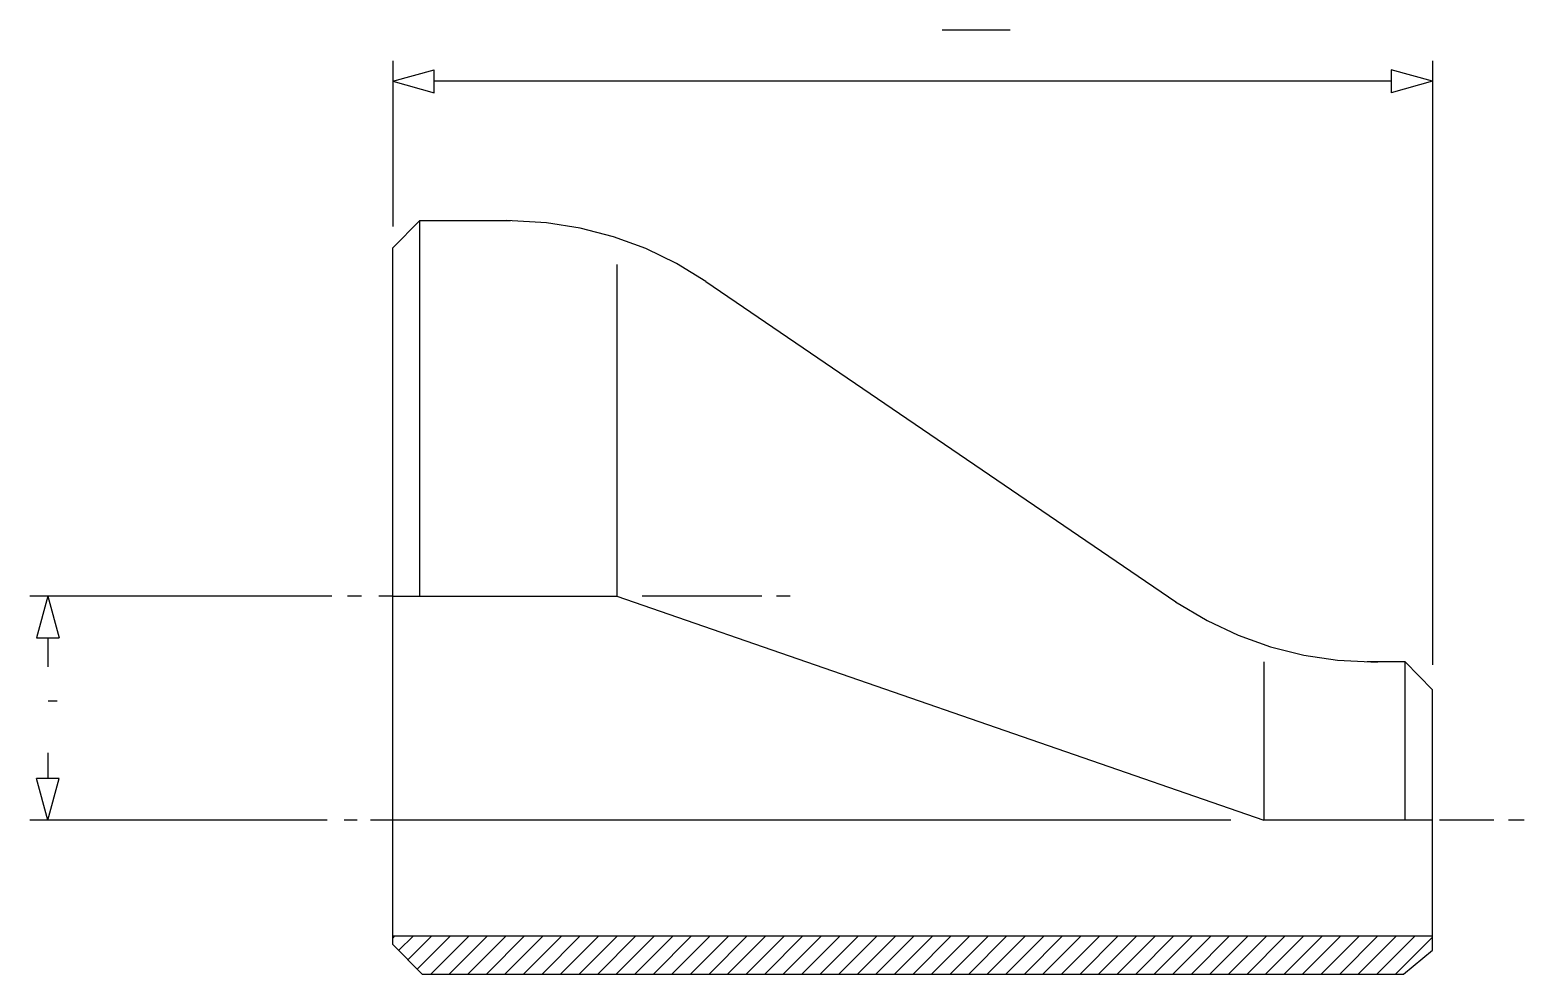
# Model space of a CAD drawing. Extents: x 429 to 1284, y 362 to 902.
import ezdxf

# ---------------------------------------------------------------- set-up
doc = ezdxf.new("R2010")
doc.units = 0
doc.header["$MEASUREMENT"] = 0
doc.layers.add('1', color=7, linetype='CONTINUOUS')

msp = doc.modelspace()

# ---------------------------------------------------------------- linework, layer by layer
at = {"layer": '1', "color": 5, "linetype": 'Continuous'}
for p, q in [((950.9, 901.62), (989.9, 901.62)), ((439.91, 517.79), (444.91, 517.79))]:
    msp.add_line(p, q, dxfattribs=at)
at = {"layer": '1', "color": 3, "linetype": 'Continuous'}
for p, q in [((636.79, 883.99), (636.79, 789.12)), ((1231.3, 883.99), (1231.3, 538.56)), ((636.79, 872.21), (660.5, 878.76)), ((636.79, 872.21), (660.5, 865.65)), ((660.5, 865.65), (660.5, 878.76)), ((1207.59, 872.21), (660.5, 872.21)), ((1231.3, 872.21), (1207.59, 878.76)), ((1207.59, 878.76), (1207.59, 865.65)), ((1231.3, 872.21), (1207.59, 865.65)), ((602.03, 577.66), (429.36, 577.66)), ((439.63, 577.66), (433.07, 553.95)), ((439.63, 577.66), (446.19, 553.95)), ((433.07, 553.95), (446.19, 553.95)), ((439.63, 553.95), (439.63, 537.3)), ((439.63, 488.23), (439.63, 473.37)), ((439.63, 449.66), (433.07, 473.37)), ((446.19, 473.37), (433.07, 473.37)), ((439.63, 449.66), (446.19, 473.37)), ((599.26, 449.66), (429.36, 449.66))]:
    msp.add_line(p, q, dxfattribs=at)
at = {"layer": '1', "color": 7, "linetype": 'Continuous'}
for p, q in [((636.79, 776.87), (652.41, 792.5)), ((652.41, 792.5), (704.22, 792.5)), ((652.41, 577.66), (652.41, 792.5)), ((724.67, 791.34), (701.93, 792.56)), ((744.05, 788.28), (724.67, 791.34)), ((763.05, 783.33), (744.05, 788.28)), ((781.46, 776.54), (763.05, 783.33)), ((636.79, 577.66), (636.79, 776.87)), ((636.79, 630.53), (636.79, 776.87)), ((799.13, 767.99), (781.46, 776.54)), ((764.89, 767.39), (764.89, 577.66)), ((815.87, 757.74), (799.13, 767.99)), ((815.87, 757.74), (1084.49, 574.55)), ((636.79, 577.66), (764.89, 577.66)), ((636.79, 378.44), (636.79, 577.66)), ((764.89, 577.66), (1134.97, 449.66)), ((1084.46, 574.5), (1102.4, 563.74)), ((1102.4, 563.74), (1120.14, 555.35)), ((1120.14, 555.35), (1138.62, 548.74)), ((1138.62, 548.74), (1157.66, 543.97)), ((1134.97, 540.12), (1134.97, 449.66)), ((1157.66, 543.97), (1177.07, 541.09)), ((1177.07, 541.09), (1199.87, 539.97)), ((1215.74, 540.12), (1193.99, 540.12)), ((1231.3, 524.08), (1215.74, 540.12)), ((1215.74, 449.66), (1215.74, 540.12)), ((1231.3, 449.66), (1231.3, 524.08)), ((1231.3, 486.6), (1231.3, 524.08)), ((1231.3, 449.66), (1134.97, 449.66)), ((1231.3, 375.24), (1231.3, 449.66)), ((636.79, 383.44), (1231.3, 383.44)), ((636.79, 378.44), (653.64, 361.58)), ((636.79, 378.44), (653.64, 361.58)), ((1214.7, 361.58), (1231.3, 375.24)), ((1214.71, 361.58), (1231.3, 375.24)), ((653.64, 361.58), (1214.7, 361.58))]:
    msp.add_line(p, q, dxfattribs=at)
at = {"layer": '1', "color": 4, "linetype": 'Continuous'}
for p, q in [((618.88, 577.66), (610.91, 577.66)), ((636.79, 577.66), (628.82, 577.66)), ((847.86, 577.66), (779.44, 577.66)), ((864.12, 577.66), (856.15, 577.66)), ((616.58, 449.66), (609.05, 449.66)), ((1116.05, 449.66), (624.12, 449.66)), ((1266.34, 449.66), (1235.4, 449.66)), ((1283.69, 449.66), (1274.82, 449.66)), ((636.79, 382.23), (638, 383.44)), ((640.2, 375.03), (648.61, 383.44)), ((645.5, 369.73), (659.22, 383.44)), ((650.8, 364.42), (669.82, 383.44)), ((658.57, 361.58), (680.43, 383.44)), ((669.17, 361.58), (691.04, 383.44)), ((679.78, 361.58), (701.64, 383.44)), ((690.39, 361.58), (712.25, 383.44)), ((700.99, 361.58), (722.86, 383.44)), ((711.6, 361.58), (733.46, 383.44)), ((722.21, 361.58), (744.07, 383.44)), ((732.81, 361.58), (754.67, 383.44)), ((743.42, 361.58), (765.28, 383.44)), ((754.03, 361.58), (775.89, 383.44)), ((764.63, 361.58), (786.49, 383.44)), ((775.24, 361.58), (797.1, 383.44)), ((785.85, 361.58), (807.71, 383.44)), ((796.45, 361.58), (818.31, 383.44)), ((807.06, 361.58), (828.92, 383.44)), ((817.67, 361.58), (839.53, 383.44)), ((828.27, 361.58), (850.13, 383.44)), ((838.88, 361.58), (860.74, 383.44)), ((849.48, 361.58), (871.35, 383.44)), ((860.09, 361.58), (881.95, 383.44)), ((870.7, 361.58), (892.56, 383.44)), ((881.3, 361.58), (903.17, 383.44)), ((891.91, 361.58), (913.77, 383.44)), ((902.52, 361.58), (924.38, 383.44)), ((913.12, 361.58), (934.99, 383.44)), ((923.73, 361.58), (945.59, 383.44)), ((934.34, 361.58), (956.2, 383.44)), ((944.94, 361.58), (966.81, 383.44)), ((955.55, 361.58), (977.41, 383.44)), ((966.16, 361.58), (988.02, 383.44)), ((976.76, 361.58), (998.63, 383.44)), ((987.37, 361.58), (1009.23, 383.44)), ((997.98, 361.58), (1019.84, 383.44)), ((1008.58, 361.58), (1030.45, 383.44)), ((1019.19, 361.58), (1041.05, 383.44)), ((1029.8, 361.58), (1051.66, 383.44)), ((1040.4, 361.58), (1062.27, 383.44)), ((1051.01, 361.58), (1072.87, 383.44)), ((1061.62, 361.58), (1083.48, 383.44)), ((1072.22, 361.58), (1094.09, 383.44)), ((1082.83, 361.58), (1104.69, 383.44)), ((1093.44, 361.58), (1115.3, 383.44)), ((1104.04, 361.58), (1125.91, 383.44)), ((1114.65, 361.58), (1136.51, 383.44)), ((1125.26, 361.58), (1147.12, 383.44)), ((1135.86, 361.58), (1157.73, 383.44)), ((1146.47, 361.58), (1168.33, 383.44)), ((1157.08, 361.58), (1178.94, 383.44)), ((1167.68, 361.58), (1189.55, 383.44)), ((1178.29, 361.58), (1200.15, 383.44)), ((1188.9, 361.58), (1210.76, 383.44)), ((1199.5, 361.58), (1221.37, 383.44)), ((1210.11, 361.58), (1231.3, 382.77))]:
    msp.add_line(p, q, dxfattribs=at)

doc.saveas('drawing.dxf')
